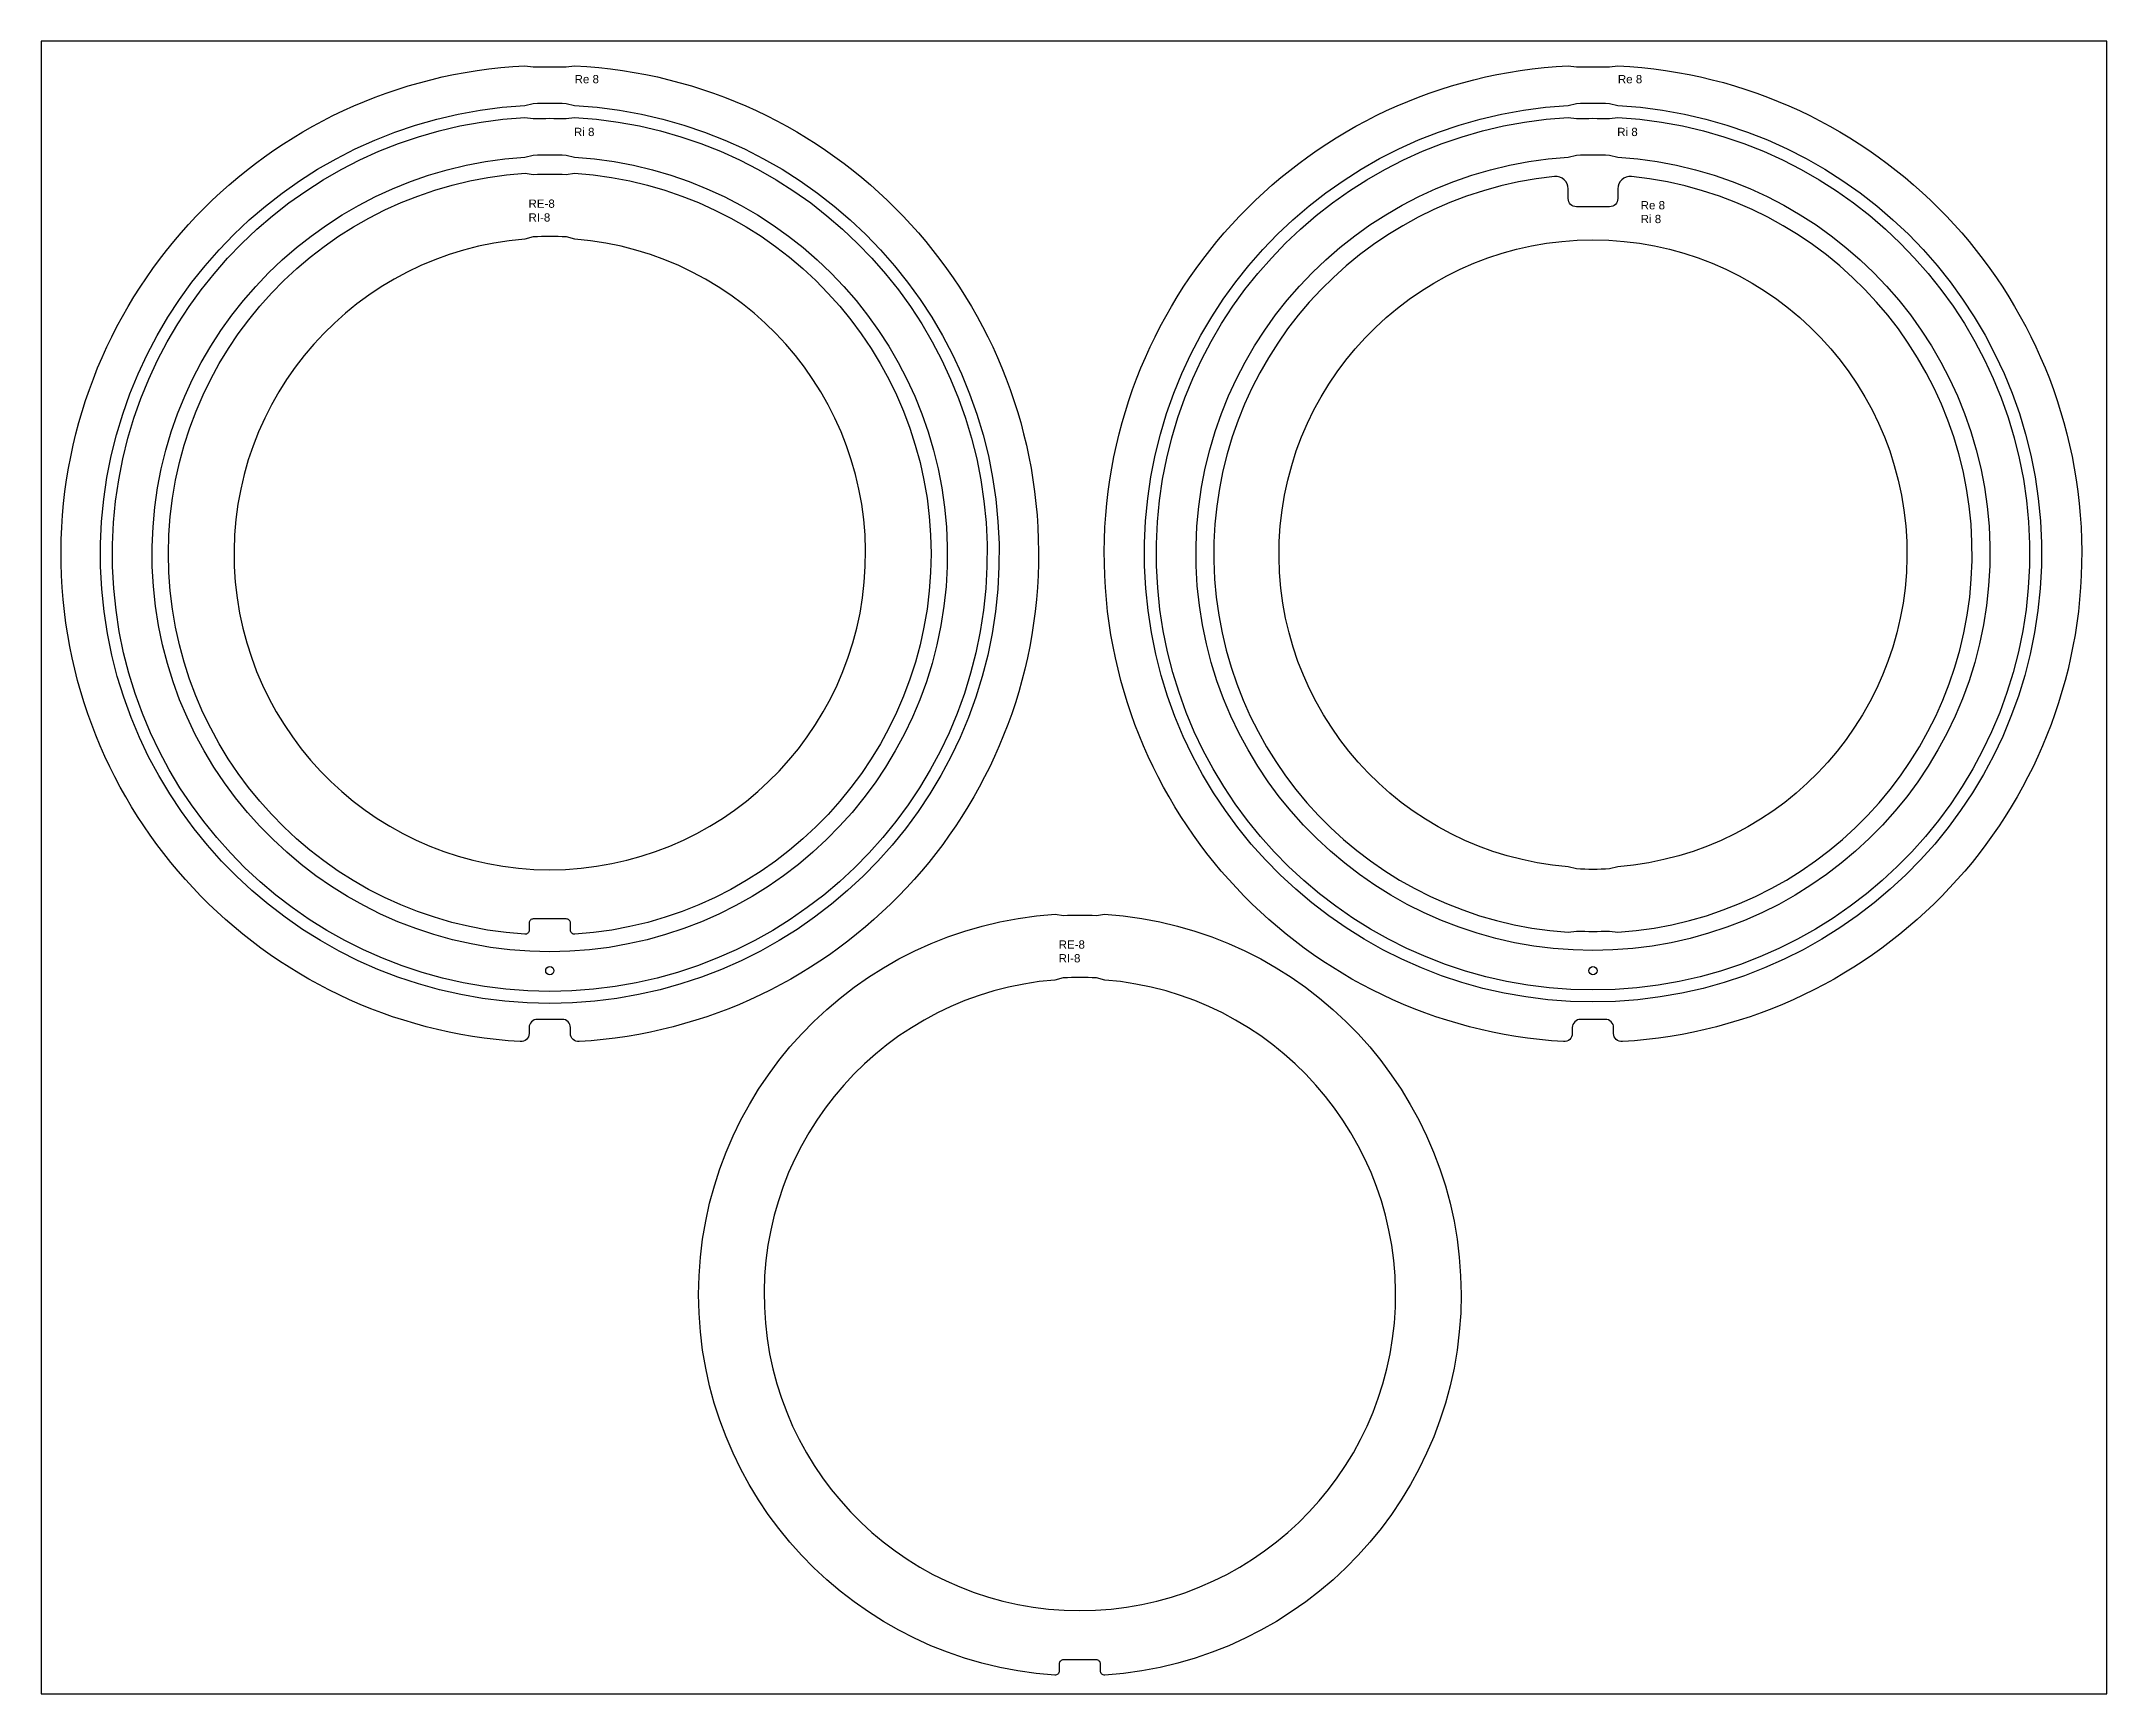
# Model space of a CAD drawing. Header units: millimetres. Extents: x 33362 to 35862, y 166216 to 168216.
import ezdxf

# ---------------------------------------------------------------- set-up
doc = ezdxf.new("R2010")
doc.units = ezdxf.units.MM
for name, color, linetype in [('13770898', 7, 'Continuous'), ('13770901', 7, 'Continuous'), ('7518713', 7, 'Continuous'), ('EM-26239 05', 6, 'Continuous')]:
    doc.layers.add(name, color=color, linetype=linetype)
doc.styles.get("Standard").update_dxf_attribs({"font": 'arial.ttf'})

msp = doc.modelspace()

# ---------------------------------------------------------------- linework, layer by layer
msp.add_lwpolyline([(33361.5, 166216), (35861.5, 166216), (35861.5, 168216), (33361.5, 168216)], close=True)
for points in [[(33957, 168054.8, -0.021745), (33996.9, 168054.8), (34007, 168056.2, -0.936662), (34007.3, 167135.2, -0.433609), (34002, 167140.2), (34002, 167148.7, 0.414214), (33997, 167153.7), (33957, 167153.7, 0.414214), (33952, 167148.7), (33952, 167140.2, -0.433609), (33946.6, 167135.2, -0.936662), (33947, 168056.2)], [(34598.6, 167158, -0.021745), (34638.6, 167158), (34648.6, 167159.5, -0.936662), (34648.9, 166238.5, -0.433609), (34643.6, 166243.4), (34643.6, 166252, 0.414214), (34638.6, 166257), (34598.6, 166257, 0.414214), (34593.6, 166252), (34593.6, 166243.4, -0.433609), (34588.3, 166238.5, -0.936662), (34588.6, 167159.5)]]:
    msp.add_lwpolyline(points, format="xyb", close=True)
for centre in [(33977, 167091.1), (35239.7, 167091.1)]:
    msp.add_circle(centre, 5)
at = {"layer": '13770898'}
for points in [[(33962, 167032.2, 0.414214), (33952, 167022.2), (33952, 167015.2, -0.431981), (33941.3, 167005.2, -0.945956), (33946.9, 168186.5), (33957, 168184.9, -0.016983), (33997, 168184.9), (34007, 168186.5, -0.945956), (34012.6, 167005.2, -0.431981), (34002, 167015.2), (34002, 167022.2, 0.414214), (33992, 167032.2)], [(35224.7, 167032.2, 0.414214), (35214.7, 167022.2), (35214.7, 167015.2, -0.431981), (35204.1, 167005.2, -0.945956), (35209.7, 168186.5), (35219.7, 168184.9, -0.016983), (35259.7, 168184.9), (35269.7, 168186.5, -0.945956), (35275.4, 167005.2, -0.431981), (35264.7, 167015.2), (35264.7, 167022.2, 0.414214), (35254.7, 167032.2)], [(33946.9, 168138.4), (33957, 168140.8, -0.018355), (33997, 168140.8), (34007, 168138.4, -36.172355)], [(35209.7, 168138.4), (35219.7, 168140.8, -0.018355), (35259.7, 168140.8), (35269.7, 168138.4, -36.172355)]]:
    msp.add_lwpolyline(points, format="xyb", close=True, dxfattribs=at)
at = {"layer": '13770901'}
for points in [[(33946.9, 168123.9), (33957, 168122.4, -0.019), (33997, 168122.4), (34007, 168123.9, -35.204928)], [(35209.7, 168123.9), (35219.7, 168122.4, -0.019), (35259.7, 168122.4), (35269.7, 168123.9, -35.204928)], [(33946.9, 168075.7), (33957, 168078.3, -0.020734), (33997, 168078.3), (34007, 168075.7, -32.002085)], [(35209.7, 168075.7), (35219.7, 168078.3, -0.020734), (35259.7, 168078.3), (35269.7, 168075.7, -32.002085)]]:
    msp.add_lwpolyline(points, format="xyb", close=True, dxfattribs=at)
at = {"layer": '7518713'}
for points in [[(33956.9, 167979.2), (33946.9, 167976.5, 25.355596), (34007.1, 167976.5), (33997.1, 167979.2, 0.026161)], [(34598.5, 167082.4), (34588.5, 167079.8, 25.355596), (34648.7, 167079.8), (34638.7, 167082.4, 0.026161)]]:
    msp.add_lwpolyline(points, format="xyb", close=True, dxfattribs=at)
at = {"layer": 'EM-26239 05'}
for points in [[(35259.7, 168015.7), (35219.7, 168015.7, -0.414214), (35209.7, 168025.7), (35209.7, 168037.4, 0.444272), (35193.2, 168052.3, 0.919833), (35209.7, 167137.7), (35219.7, 167139.1, 0.021892), (35259.7, 167139.1), (35269.7, 167137.7, 0.919833), (35286.2, 168052.3, 0.444272), (35269.7, 168037.4), (35269.7, 168025.7, -0.414214)], [(35269.7, 167216.9), (35259.7, 167214.2, -0.026196), (35219.7, 167214.2), (35209.7, 167216.9, -25.293798)]]:
    msp.add_lwpolyline(points, format="xyb", close=True, dxfattribs=at)

# ---------------------------------------------------------------- texts
at = {"char_height": 10, "attachment_point": 1}
for s, width, insert in [('Re 8', 40.473, (34007, 168175.2)), ('Re 8', 40.473, (35269.8, 168175.2)), ('Ri 8', 41.869, (34006.2, 168111.3)), ('Ri 8', 41.869, (35269, 168111.3)), ('RE-8\\PRI-8', 59.219, (33951.2, 168024.5)), ('Re 8\\PRi 8', 55.932, (35297.4, 168022.6)), ('RE-8\\PRI-8', 59.219, (34592.9, 167127.8))]:
    msp.add_mtext_dynamic_manual_height_columns(s, width=width, gutter_width=12.5, heights=[0], dxfattribs=dict(at, insert=insert))

doc.saveas('drawing.dxf')
